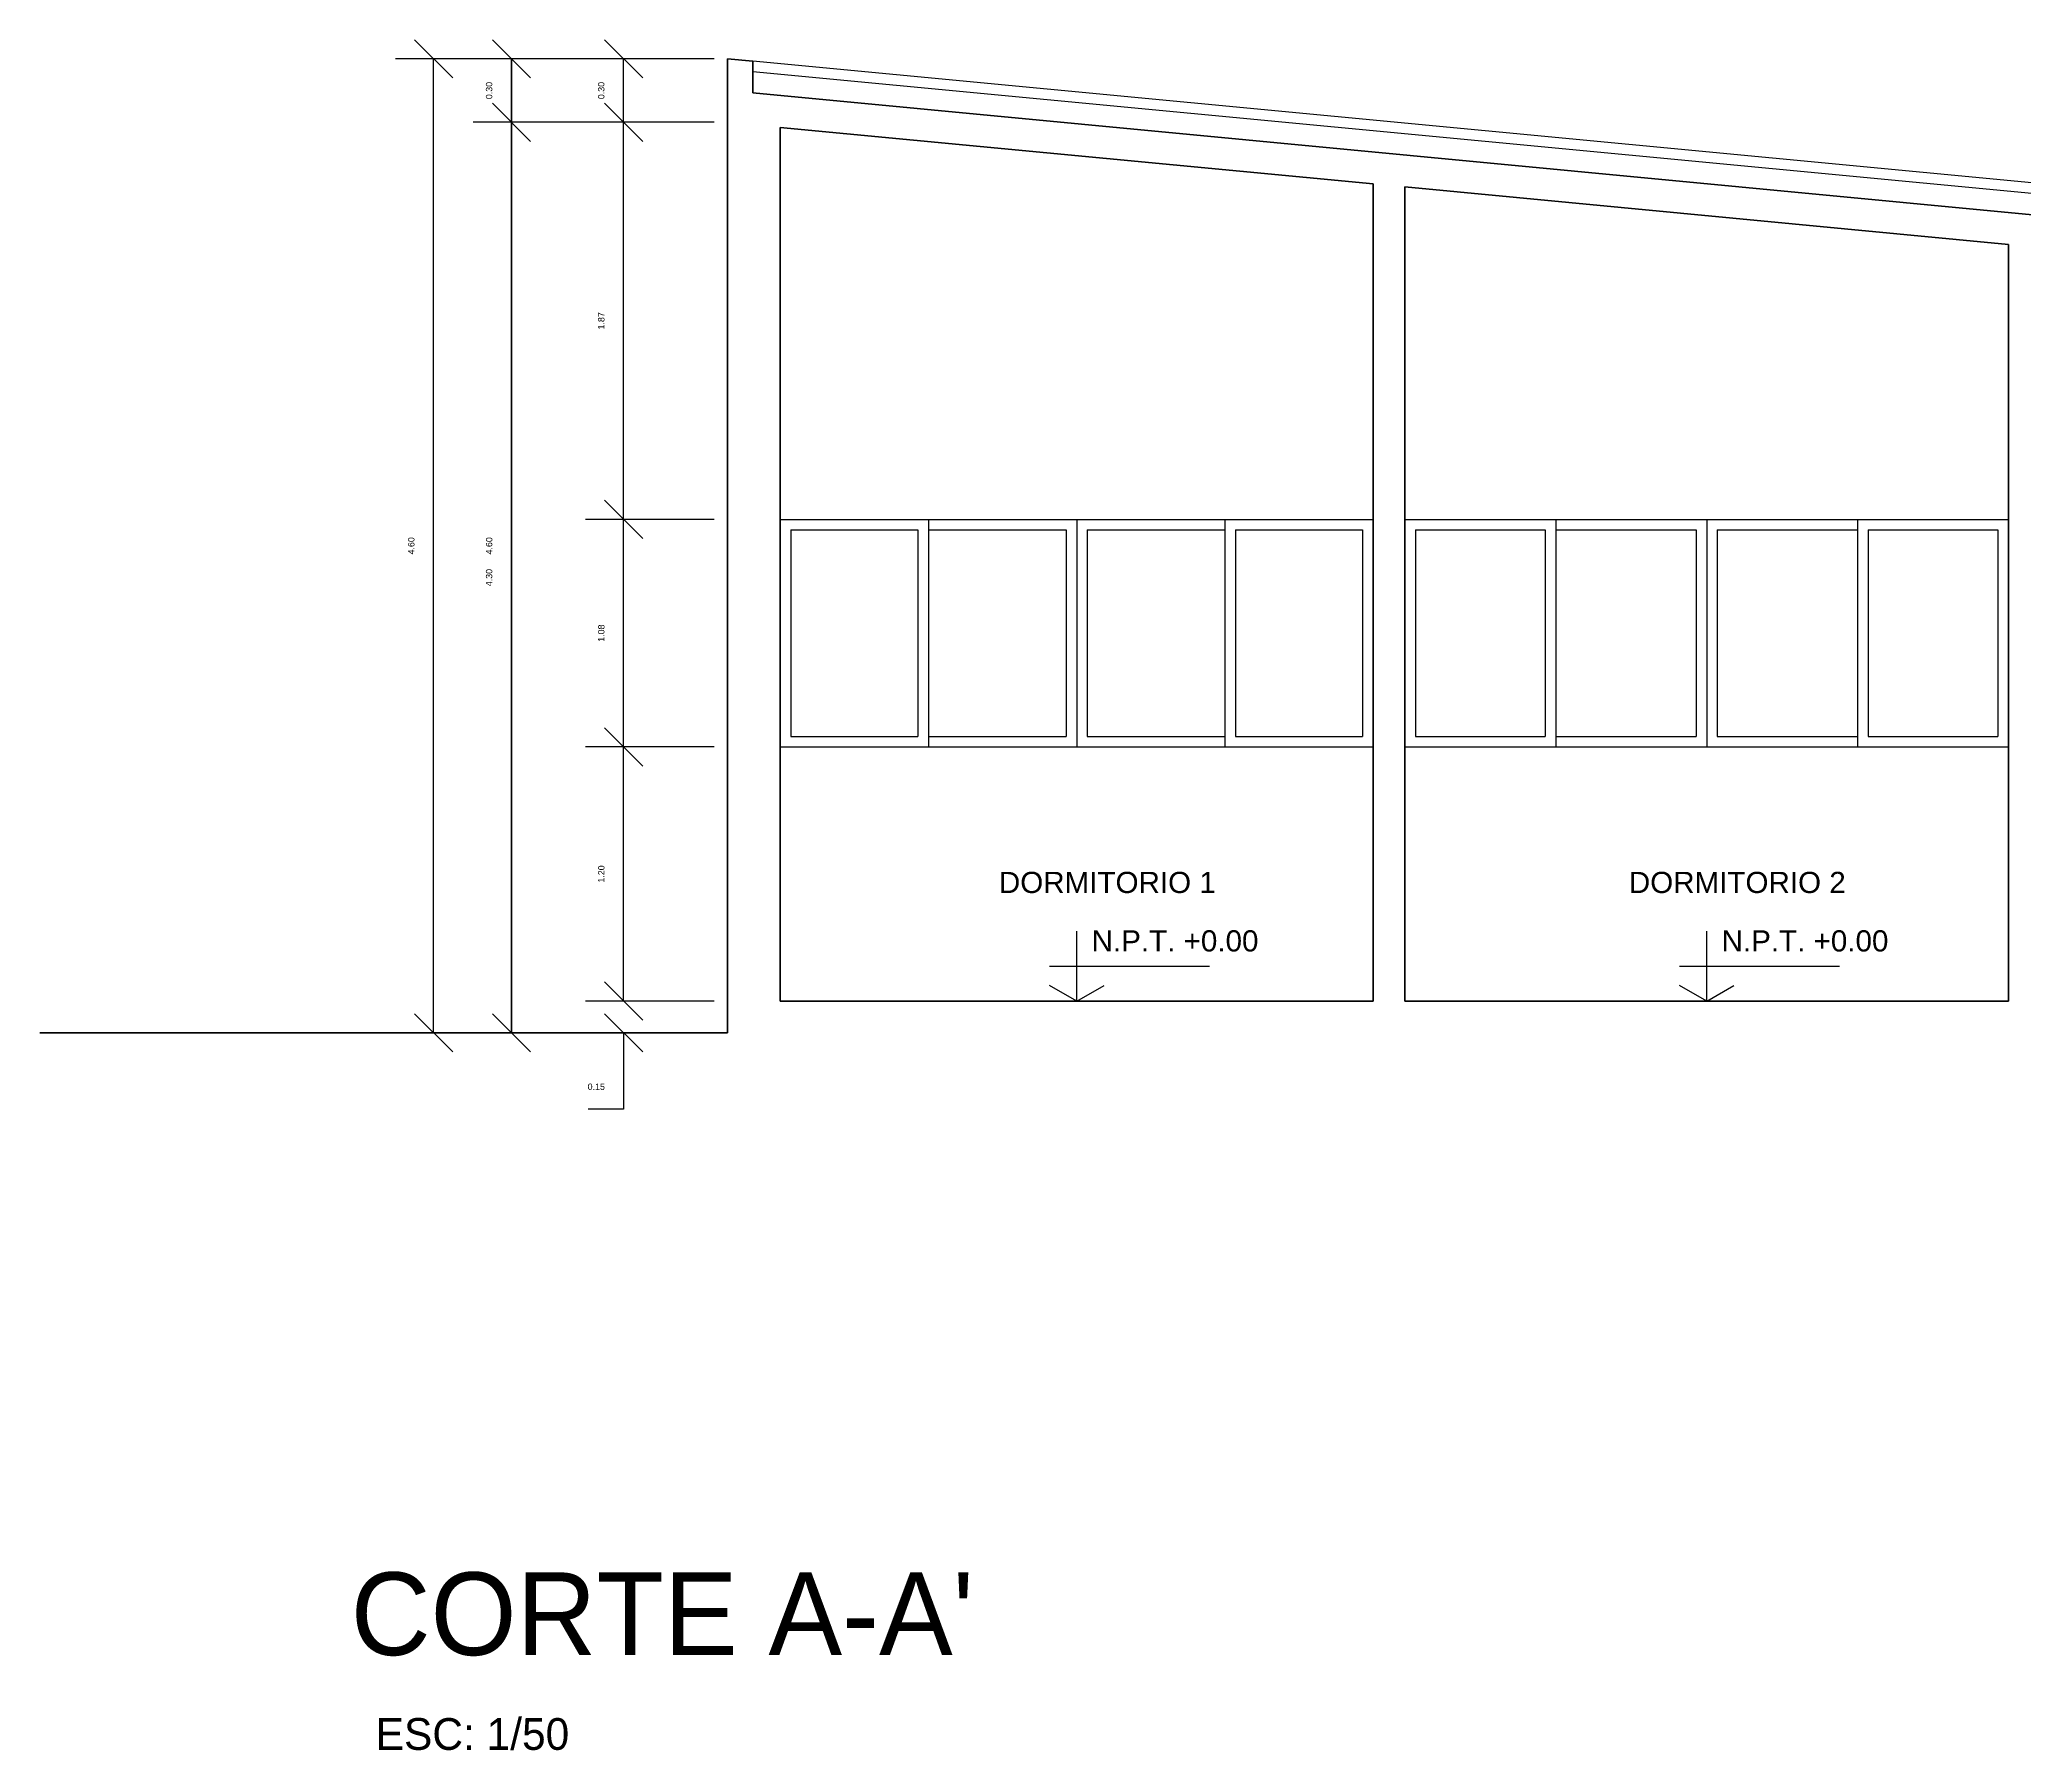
# Model space of a CAD drawing. Header units: millimetres. Extents: x 1110 to 1214, y 1038 to 1099.
# Drawn here: x 1175.25 to 1184.62, y 1050.05 to 1058.13 of the extents above; entities that cross this region are included whole.
import ezdxf

# ---------------------------------------------------------------- set-up
doc = ezdxf.new("R2010")
doc.units = ezdxf.units.MM
doc.layers.add('MUEBLES', color=253, linetype='Continuous')
for name, color, linetype, lineweight in [('muros', 150, 'Continuous', 70), ('texto de titulo', 7, 'Continuous', 40), ('TEXTOS', 251, 'Continuous', 60)]:
    doc.layers.add(name, color=color, linetype=linetype, lineweight=lineweight)
doc.styles.add('Annotative', font='arial.ttf')
doc.styles.add('DESCRIPCION', font='arial.ttf', dxfattribs={"height": 0.1})
doc.styles.get("Standard").update_dxf_attribs({"font": 'arial.ttf'})
doc.dimstyles.get("Standard").update_dxf_attribs({"dimtxt": 0.03, "dimasz": 0.18, "dimexe": 0.18, "dimexo": 0.0625, "dimgap": 0.09, "dimtad": 1, "dimtoh": 1, "dimzin": 0, "dimdsep": 46, "dimtxsty": 'Annotative', "dimblk": 'OBLIQUE', "dimcen": 0.09, "dimadec": 0, "dimazin": 0, "dimtfac": 1, "dimtofl": 0, "dimtmove": 0, "dimatfit": 3, "dimldrblk": 'OBLIQUE', "dimfxl": 1, "dimtolj": 1, "dimtzin": 0, "dimarcsym": 0})

# ---------------------------------------------------------------- blocks, each defined once
blk = doc.blocks.new('A$C5B13684F')
for p, q in [((0.1289, 0), (0.1289, 0.3302)), ((0, 0.1651), (0.756, 0.1651))]:
    blk.add_line(p, q)
at = {"lineweight": 30}
for q in [(0, 0.0744), (0.2579, 0.0744)]:
    blk.add_line((0.1289, 0), q, dxfattribs=at)
at = {"insert": (0.1992, 0.3344), "char_height": 0.1, "attachment_point": 1, "style": 'DESCRIPCION'}
blk.add_mtext_dynamic_manual_height_columns('N.P.T. +0.00', width=0.784102, gutter_width=0.5, heights=[0], dxfattribs=at)
blk = doc.blocks.new('_Oblique')
at = {"color": 0, "linetype": 'ByBlock', "lineweight": -2}
blk.add_line((-0.5, -0.5), (0.5, 0.5), dxfattribs=at)
blk = doc.blocks.new('*D141')
at = {"color": 0, "lineweight": -2}
for p, q in [((1178.4373, 1054.7906), (1177.8299, 1054.7906)), ((1178.0099, 1053.5909), (1178.0099, 1054.7906)), ((1178.4373, 1053.5909), (1177.8299, 1053.5909))]:
    blk.add_line(p, q, dxfattribs=at)
at = {"layer": 'Defpoints', "color": 0}
for p in [(1178.0099, 1054.7906), (1178.4998, 1054.7906), (1178.4998, 1053.5909)]:
    blk.add_point(p, dxfattribs=at)
at = {"color": 0, "lineweight": -2, "xscale": 0.18, "yscale": 0.18, "zscale": 0.18}
for p, rotation in [((1178.0099, 1054.7906), 90), ((1178.0099, 1053.5909), 270)]:
    blk.add_blockref('_Oblique', p, dxfattribs=dict(at, rotation=rotation))
at = {"color": 0, "insert": (1177.9046, 1054.1908), "char_height": 0.03, "attachment_point": 5, "rotation": 90, "style": 'Annotative'}
blk.add_mtext('\\A1;1.20', dxfattribs=at)
blk = doc.blocks.new('*D142')
at = {"color": 0, "lineweight": -2}
for p, q in [((1178.4373, 1055.8656), (1177.8299, 1055.8656)), ((1178.0099, 1054.7906), (1178.0099, 1055.8656)), ((1178.4373, 1054.7906), (1177.8299, 1054.7906))]:
    blk.add_line(p, q, dxfattribs=at)
at = {"layer": 'Defpoints', "color": 0}
for p in [(1178.0099, 1055.8656), (1178.4998, 1055.8656), (1178.4998, 1054.7906)]:
    blk.add_point(p, dxfattribs=at)
at = {"color": 0, "lineweight": -2, "xscale": 0.18, "yscale": 0.18, "zscale": 0.18}
for p, rotation in [((1178.0099, 1055.8656), 90), ((1178.0099, 1054.7906), 270)]:
    blk.add_blockref('_Oblique', p, dxfattribs=dict(at, rotation=rotation))
at = {"color": 0, "insert": (1177.9046, 1055.3281), "char_height": 0.03, "attachment_point": 5, "rotation": 90, "style": 'Annotative'}
blk.add_mtext('\\A1;1.08', dxfattribs=at)
blk = doc.blocks.new('*D143')
at = {"color": 0, "lineweight": -2}
for p, q in [((1178.4373, 1057.7404), (1177.8299, 1057.7404)), ((1178.0099, 1055.8656), (1178.0099, 1057.7404)), ((1178.4373, 1055.8656), (1177.8299, 1055.8656))]:
    blk.add_line(p, q, dxfattribs=at)
at = {"layer": 'Defpoints', "color": 0}
for p in [(1178.0099, 1057.7404), (1178.4998, 1057.7404), (1178.4998, 1055.8656)]:
    blk.add_point(p, dxfattribs=at)
at = {"color": 0, "lineweight": -2, "xscale": 0.18, "yscale": 0.18, "zscale": 0.18}
for p, rotation in [((1178.0099, 1057.7404), 90), ((1178.0099, 1055.8656), 270)]:
    blk.add_blockref('_Oblique', p, dxfattribs=dict(at, rotation=rotation))
at = {"color": 0, "insert": (1177.9046, 1056.803), "char_height": 0.03, "attachment_point": 5, "rotation": 90, "style": 'Annotative'}
blk.add_mtext('\\A1;1.87', dxfattribs=at)
blk = doc.blocks.new('*D144')
at = {"color": 0, "lineweight": -2}
for p, q in [((1178.4373, 1058.0406), (1177.8299, 1058.0406)), ((1178.0099, 1057.7404), (1178.0099, 1058.0406)), ((1178.4373, 1057.7404), (1177.8299, 1057.7404))]:
    blk.add_line(p, q, dxfattribs=at)
at = {"layer": 'Defpoints', "color": 0}
for p in [(1178.0099, 1058.0406), (1178.4998, 1058.0406), (1178.4998, 1057.7404)]:
    blk.add_point(p, dxfattribs=at)
at = {"color": 0, "lineweight": -2, "xscale": 0.18, "yscale": 0.18, "zscale": 0.18}
for p, rotation in [((1178.0099, 1058.0406), 90), ((1178.0099, 1057.7404), 270)]:
    blk.add_blockref('_Oblique', p, dxfattribs=dict(at, rotation=rotation))
at = {"color": 0, "insert": (1177.9045, 1057.8905), "char_height": 0.03, "attachment_point": 5, "rotation": 90, "style": 'Annotative'}
blk.add_mtext('\\A1;0.30', dxfattribs=at)
blk = doc.blocks.new('*D145')
at = {"color": 0, "lineweight": -2}
for p, q in [((1178.0099, 1053.5909), (1178.0099, 1053.7709)), ((1178.4373, 1053.5909), (1177.8299, 1053.5909)), ((1178.4373, 1053.4406), (1177.8299, 1053.4406)), ((1178.0099, 1053.4406), (1178.0099, 1053.0806)), ((1178.0099, 1053.0806), (1177.8417, 1053.0806))]:
    blk.add_line(p, q, dxfattribs=at)
at = {"layer": 'Defpoints', "color": 0}
for p in [(1178.4998, 1053.5909), (1178.0099, 1053.4406), (1178.4998, 1053.4406)]:
    blk.add_point(p, dxfattribs=at)
at = {"color": 0, "lineweight": -2, "xscale": 0.18, "yscale": 0.18, "zscale": 0.18}
for p, rotation in [((1178.0099, 1053.5909), 270), ((1178.0099, 1053.4406), 90)]:
    blk.add_blockref('_Oblique', p, dxfattribs=dict(at, rotation=rotation))
at = {"color": 0, "insert": (1177.8808, 1053.186), "char_height": 0.03, "attachment_point": 5, "style": 'Annotative'}
blk.add_mtext('\\A1;0.15', dxfattribs=at)
blk = doc.blocks.new('*D146')
at = {"color": 0, "lineweight": -2}
for p, q in [((1177.9474, 1057.7404), (1177.3001, 1057.7404)), ((1177.4801, 1053.4406), (1177.4801, 1057.7404)), ((1177.9474, 1053.4406), (1177.3001, 1053.4406))]:
    blk.add_line(p, q, dxfattribs=at)
at = {"layer": 'Defpoints', "color": 0}
for p in [(1177.4801, 1057.7404), (1178.0099, 1057.7404), (1178.0099, 1053.4406)]:
    blk.add_point(p, dxfattribs=at)
at = {"color": 0, "lineweight": -2, "xscale": 0.18, "yscale": 0.18, "zscale": 0.18}
for p, rotation in [((1177.4801, 1057.7404), 90), ((1177.4801, 1053.4406), 270)]:
    blk.add_blockref('_Oblique', p, dxfattribs=dict(at, rotation=rotation))
at = {"color": 0, "insert": (1177.3747, 1055.5905), "char_height": 0.03, "attachment_point": 5, "rotation": 90, "style": 'Annotative'}
blk.add_mtext('\\A1;4.30', dxfattribs=at)
blk = doc.blocks.new('*D147')
at = {"color": 0, "lineweight": -2}
for p, q in [((1177.9474, 1058.0406), (1177.3001, 1058.0406)), ((1177.4801, 1057.7404), (1177.4801, 1058.0406)), ((1177.9474, 1057.7404), (1177.3001, 1057.7404))]:
    blk.add_line(p, q, dxfattribs=at)
at = {"layer": 'Defpoints', "color": 0}
for p in [(1177.4801, 1058.0406), (1178.0099, 1058.0406), (1178.0099, 1057.7404)]:
    blk.add_point(p, dxfattribs=at)
at = {"color": 0, "lineweight": -2, "xscale": 0.18, "yscale": 0.18, "zscale": 0.18}
for p, rotation in [((1177.4801, 1058.0406), 90), ((1177.4801, 1057.7404), 270)]:
    blk.add_blockref('_Oblique', p, dxfattribs=dict(at, rotation=rotation))
at = {"color": 0, "insert": (1177.3747, 1057.8905), "char_height": 0.03, "attachment_point": 5, "rotation": 90, "style": 'Annotative'}
blk.add_mtext('\\A1;0.30', dxfattribs=at)
blk = doc.blocks.new('*D148')
at = {"color": 0, "lineweight": -2}
for p, q in [((1177.9474, 1058.0406), (1177.3001, 1058.0406)), ((1177.4801, 1058.0406), (1177.4801, 1053.4406)), ((1177.4176, 1053.4406), (1177.3001, 1053.4406))]:
    blk.add_line(p, q, dxfattribs=at)
at = {"layer": 'Defpoints', "color": 0}
for p in [(1178.0099, 1058.0406), (1177.4801, 1053.4406), (1177.4801, 1053.4406)]:
    blk.add_point(p, dxfattribs=at)
at = {"color": 0, "lineweight": -2, "xscale": 0.18, "yscale": 0.18, "zscale": 0.18}
for p, rotation in [((1177.4801, 1058.0406), 90), ((1177.4801, 1053.4406), 270)]:
    blk.add_blockref('_Oblique', p, dxfattribs=dict(at, rotation=rotation))
at = {"color": 0, "insert": (1177.3748, 1055.7406), "char_height": 0.03, "attachment_point": 5, "rotation": 90, "style": 'Annotative'}
blk.add_mtext('\\A1;4.60', dxfattribs=at)
blk = doc.blocks.new('*D149')
at = {"color": 0, "lineweight": -2}
for p, q in [((1177.4176, 1058.0406), (1176.9327, 1058.0406)), ((1177.1127, 1053.4406), (1177.1127, 1058.0406)), ((1177.4176, 1053.4406), (1176.9327, 1053.4406))]:
    blk.add_line(p, q, dxfattribs=at)
at = {"layer": 'Defpoints', "color": 0}
for p in [(1177.1127, 1058.0406), (1177.4801, 1058.0406), (1177.4801, 1053.4406)]:
    blk.add_point(p, dxfattribs=at)
at = {"color": 0, "lineweight": -2, "xscale": 0.18, "yscale": 0.18, "zscale": 0.18}
for p, rotation in [((1177.1127, 1058.0406), 90), ((1177.1127, 1053.4406), 270)]:
    blk.add_blockref('_Oblique', p, dxfattribs=dict(at, rotation=rotation))
at = {"color": 0, "insert": (1177.0074, 1055.7406), "char_height": 0.03, "attachment_point": 5, "rotation": 90, "style": 'Annotative'}
blk.add_mtext('\\A1;4.60', dxfattribs=at)

msp = doc.modelspace()

# ---------------------------------------------------------------- linework, layer by layer
at = {"lineweight": 100}
for p, q in [((1178.7498, 1053.5906), (1181.5498, 1053.5906)), ((1181.6998, 1053.5906), (1184.5498, 1053.5906)), ((1175.2522, 1053.4406), (1178.4998, 1053.4406))]:
    msp.add_line(p, q, dxfattribs=at)
at = {"layer": 'MUEBLES'}
for p, q in [((1188.9998, 1057.0406), (1178.6198, 1058.0292)), ((1188.995, 1056.9909), (1178.6198, 1057.979)), ((1178.7498, 1055.8656), (1181.5498, 1055.8656)), ((1178.7998, 1055.8156), (1179.3998, 1055.8156)), ((1178.7998, 1055.8156), (1178.7998, 1054.8406)), ((1179.3998, 1055.8156), (1179.3998, 1054.8406)), ((1179.4498, 1055.8656), (1179.4498, 1054.7906)), ((1179.4498, 1055.8156), (1180.0998, 1055.8156)), ((1180.0998, 1055.8156), (1180.0998, 1054.8406)), ((1180.1498, 1055.8656), (1180.1498, 1054.7906)), ((1180.1998, 1055.8156), (1180.1998, 1054.8406)), ((1180.1998, 1055.8156), (1180.8498, 1055.8156)), ((1180.8498, 1055.8656), (1180.8498, 1054.7906)), ((1180.8998, 1055.8156), (1180.8998, 1054.8406)), ((1180.8998, 1055.8156), (1181.4998, 1055.8156)), ((1181.4998, 1055.8156), (1181.4998, 1054.8406)), ((1181.6998, 1055.8656), (1184.5498, 1055.8656)), ((1181.7498, 1055.8156), (1182.3623, 1055.8156)), ((1181.7498, 1055.8156), (1181.7498, 1054.8406)), ((1182.3623, 1055.8156), (1182.3623, 1054.8406)), ((1182.4123, 1055.8656), (1182.4123, 1054.7906)), ((1182.4123, 1055.8156), (1183.0748, 1055.8156)), ((1183.0748, 1055.8156), (1183.0748, 1054.8406)), ((1183.1248, 1055.8656), (1183.1248, 1054.7906)), ((1183.1748, 1055.8156), (1183.1748, 1054.8406)), ((1183.1748, 1055.8156), (1183.8373, 1055.8156)), ((1183.8373, 1055.8656), (1183.8373, 1054.7906)), ((1183.8873, 1055.8156), (1183.8873, 1054.8406)), ((1183.8873, 1055.8156), (1184.4998, 1055.8156)), ((1184.4998, 1055.8156), (1184.4998, 1054.8406)), ((1178.7498, 1054.7906), (1181.5498, 1054.7906)), ((1178.7998, 1054.8406), (1179.3998, 1054.8406)), ((1179.4498, 1054.8406), (1180.0998, 1054.8406)), ((1180.1998, 1054.8406), (1180.8498, 1054.8406)), ((1180.8998, 1054.8406), (1181.4998, 1054.8406)), ((1181.6998, 1054.7906), (1184.5498, 1054.7906)), ((1181.7498, 1054.8406), (1182.3623, 1054.8406)), ((1182.4123, 1054.8406), (1183.0748, 1054.8406)), ((1183.1748, 1054.8406), (1183.8373, 1054.8406)), ((1183.8873, 1054.8406), (1184.4998, 1054.8406))]:
    msp.add_line(p, q, dxfattribs=at)
at = {"layer": 'muros', "color": 5}
for p, q in [((1178.4998, 1058.0406), (1178.4998, 1053.4406)), ((1178.6198, 1058.0292), (1178.4998, 1058.0406)), ((1178.6198, 1058.0303), (1178.6198, 1057.8797)), ((1188.9998, 1056.8911), (1178.6198, 1057.8797)), ((1178.7498, 1057.7166), (1178.7498, 1053.5906)), ((1181.5498, 1057.4499), (1178.7498, 1057.7166)), ((1181.5498, 1057.4499), (1181.5498, 1053.5906)), ((1181.6998, 1057.4356), (1181.6998, 1053.5906)), ((1184.5498, 1057.1642), (1181.6998, 1057.4356)), ((1184.5498, 1057.1642), (1184.5498, 1053.5906))]:
    msp.add_line(p, q, dxfattribs=at)

# ---------------------------------------------------------------- block references
at = {"color": 4}
for p in [(1180.0208, 1053.5906), (1182.9958, 1053.5906)]:
    msp.add_blockref('A$C5B13684F', p, dxfattribs=at)

# ---------------------------------------------------------------- texts
at = {"layer": 'texto de titulo', "char_height": 0.1, "attachment_point": 1}
for s, insert in [('DORMITORIO 1', (1179.7821, 1054.201)), ('DORMITORIO 2', (1182.7571, 1054.201))]:
    msp.add_mtext_dynamic_manual_height_columns(s, width=1.016346, gutter_width=0.5, heights=[0], dxfattribs=dict(at, insert=insert))
at = {"layer": 'TEXTOS', "lineweight": 25, "ltscale": 0.75, "attachment_point": 1}
for s, insert, char_height, width in [("{\\fBankGothic Lt BT|b0|i0|c0|p34;CORTE A-A'}", (1176.7211, 1050.8927), 0.390476, 8.080686), ('{\\fBankGothic Lt BT|b0|i0|c0|p34;ESC: 1/50}', (1176.8389, 1050.2047), 0.15, 4.607301)]:
    msp.add_mtext(s, dxfattribs=dict(at, insert=insert, char_height=char_height, width=width))

# ---------------------------------------------------------------- dimensions: what is measured, and where the dimension line sits
at = {"color": 0}
for base, p1, p2, picture, middle in [((1177.1127, 1058.0406), (1177.4801, 1053.4406), (1177.4801, 1058.0406), '*D149', (1177.0074, 1055.7406)), ((1177.4801, 1057.7404), (1178.0099, 1053.4406), (1178.0099, 1057.7404), '*D146', (1177.3747, 1055.5905)), ((1178.0099, 1053.4406), (1178.4998, 1053.5909), (1178.4998, 1053.4406), '*D145', (1177.8808, 1053.186))]:
    dim = msp.add_linear_dim(base=base, p1=p1, p2=p2, angle=90, dimstyle='Standard', dxfattribs=at)
    dim.commit()
    dim.dimension.update_dxf_attribs({"geometry": picture, "text_midpoint": middle})
for base, p1, p2, picture, middle in [((1177.4801, 1058.0406), (1178.0099, 1057.7404), (1178.0099, 1058.0406), '*D147', (1177.3747, 1057.8905)), ((1177.4801, 1053.4406), (1178.0099, 1058.0406), (1177.4801, 1053.4406), '*D148', (1177.3748, 1055.7406)), ((1178.0099, 1058.0406), (1178.4998, 1057.7404), (1178.4998, 1058.0406), '*D144', (1177.9045, 1057.8905)), ((1178.0099, 1057.7404), (1178.4998, 1055.8656), (1178.4998, 1057.7404), '*D143', (1177.9046, 1056.803)), ((1178.0098682077, 1055.8656362051), (1178.4997583598, 1054.7906362051), (1178.4997583598, 1055.8656362051), '*D142', (1177.904551018, 1055.3281362051)), ((1178.0099, 1054.7906), (1178.4998, 1053.5909), (1178.4998, 1054.7906), '*D141', (1177.9046, 1054.1908))]:
    dim = msp.add_linear_dim(base=base, p1=p1, p2=p2, angle=90, dimstyle='Standard', override={"dimtmove": 1}, dxfattribs=at)
    dim.commit()
    dim.dimension.update_dxf_attribs({"geometry": picture, "text_midpoint": middle})

doc.saveas('drawing.dxf')
